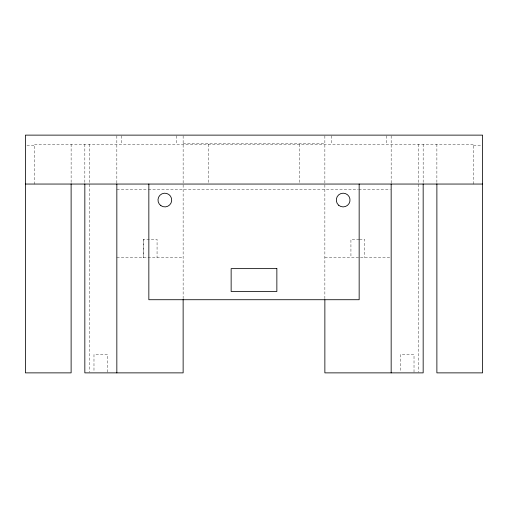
<?xml version="1.0" encoding="UTF-8"?>
<svg xmlns="http://www.w3.org/2000/svg" width="508" height="508" viewBox="0 0 508 508"><rect width="100%" height="100%" fill="white"/><g stroke="black" fill="none" stroke-linecap="round" stroke-linejoin="round"><path stroke-width="0.38" stroke-dasharray="2.54 1.91" d="M183.134 143.815L324.866 143.815M26.924 145.186L34.544 145.186M473.456 145.186L481.838 145.186M116.84 189.535L147.618 189.535M148.406 189.535L358.013 189.535M358.8 189.535L390.373 189.535M143.377 239.37L143.377 257.658L143.358 239.37L157.074 239.37L157.055 257.658M359.162 239.37L350.926 239.37L350.939 257.658M359.562 239.37L364.642 239.37L364.642 257.658M116.84 257.658L183.134 257.658M324.866 257.658L391.16 257.658M473.456 184.048L473.456 144.272L34.544 144.272L34.544 184.048M436.88 144.272L436.88 183.267M423.164 144.272L423.164 184.048M418.592 144.272L418.592 372.078M414.02 372.11L414.02 354.584L400.304 354.584L400.304 372.11M391.16 135.915L391.16 184.048M386.588 135.89L386.588 144.272M331.724 135.89L331.724 144.272M324.866 135.915L324.866 299.053M299.72 144.272L299.72 184.048M208.28 144.272L208.28 184.048M183.134 135.915L183.134 299.053M176.276 135.89L176.276 144.272M121.412 135.89L121.412 144.272M116.84 135.915L116.84 184.048M107.696 372.11L107.696 354.584L93.98 354.584L93.98 372.11M89.408 144.272L89.408 372.078M84.836 144.272L84.836 184.048M71.12 144.272L71.12 183.267"/><path stroke-width="0.76" d="M25.4 184.048L482.6 184.048M436.88 183.82L436.88 372.872L482.6 372.872L482.6 135.128L25.4 135.128L25.4 372.872L71.12 372.872L71.12 183.82M423.164 183.959L423.164 372.872L324.866 372.872L324.866 299.847M391.16 183.959L391.16 372.872M359.156 184.048L359.156 299.72L148.844 299.72L148.844 184.048M183.134 299.485L183.134 372.872L84.836 372.872L84.836 183.959M116.84 183.959L116.84 372.872M276.86 268.63L231.14 268.63L231.14 291.49L276.86 291.49L276.86 268.63M338.728 205.289A6.858 6.858 0 0 0 349.904 201.27A6.858 6.858 0 0 0 340.83 193.599A6.858 6.858 0 0 0 338.728 205.289M160.909 205.664A6.858 6.858 0 0 0 171.679 200.654A6.858 6.858 0 0 0 161.95 193.834A6.858 6.858 0 0 0 160.909 205.664"/></g></svg>
